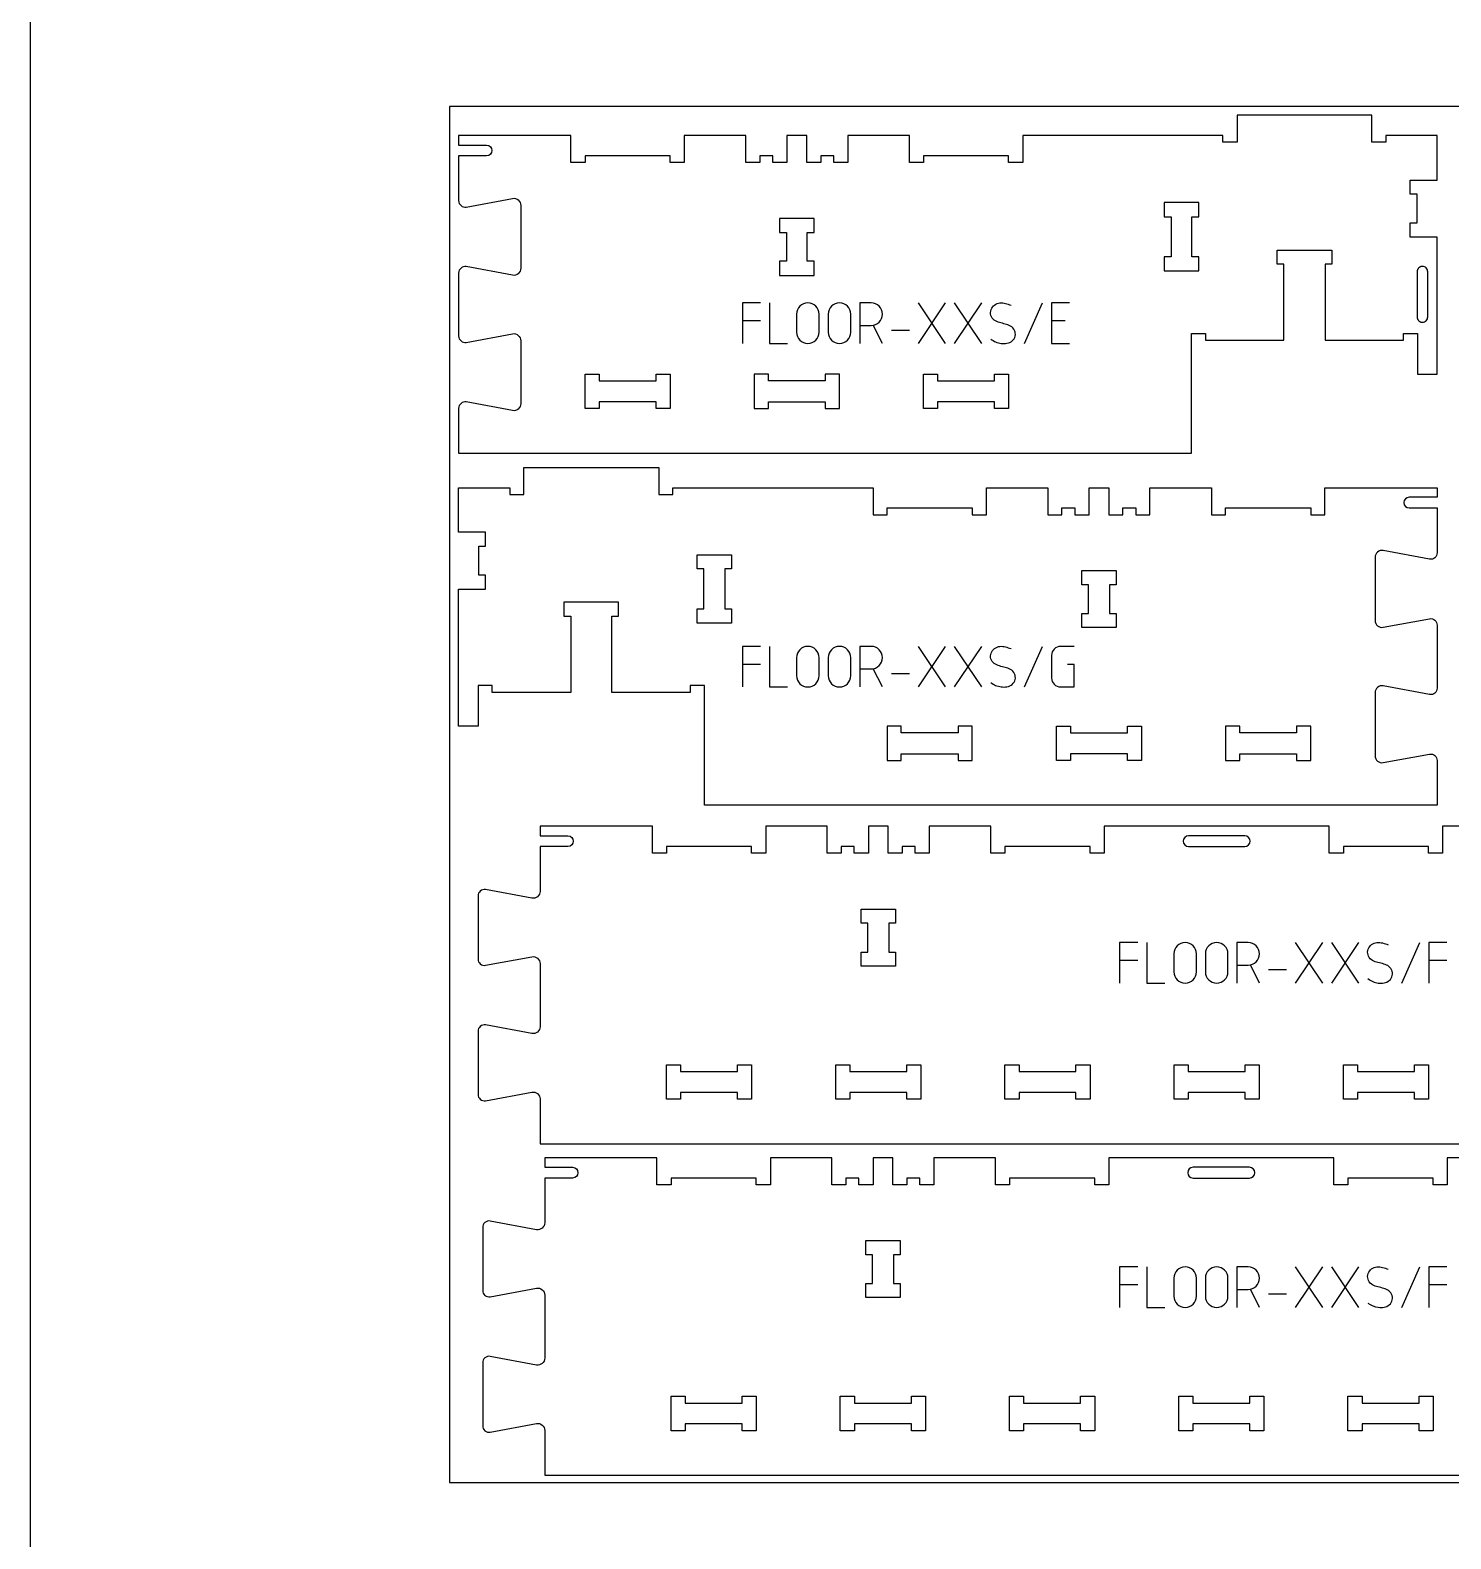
# Model space of a CAD drawing. Extents: x 0 to 12757, y 0 to 30003.
# Drawn here: x 0 to 1259, y 10626 to 11963 of the extents above; entities that cross this region are included whole.
import ezdxf

# ---------------------------------------------------------------- set-up
doc = ezdxf.new("R2010")
doc.units = 0
for name, color, linetype in [('0_SHEET_SPRUCEPLY_2440X122', 1, 'CONTINUOUS'), ('1_ANYTOOL_1MMDEEP_LABELS_S', 2, 'CONTINUOUS'), ('3_ANYTOOL_CUTTHROUGH_INSID', 4, 'CONTINUOUS'), ('4_ANYTOOL_CUTTHROUGH_OUTSI', 5, 'CONTINUOUS'), ('DONOTCUT', 7, 'CONTINUOUS')]:
    doc.layers.add(name, color=color, linetype=linetype)

msp = doc.modelspace()

# ---------------------------------------------------------------- linework, layer by layer
at = {"layer": '0_SHEET_SPRUCEPLY_2440X122'}
msp.add_lwpolyline([(371.7, 11895.6), (371.7, 10675.6), (2811.7, 10675.6), (2811.7, 11895.6)], close=True, dxfattribs=at)
at = {"layer": '1_ANYTOOL_1MMDEEP_LABELS_S', "color": 2}
for points in [[(647.4, 11721.4), (631.4, 11721.4), (631.4, 11685.4)], [(655.4, 11721.4), (655.4, 11685.4), (671.4, 11685.4)], [(811.4, 11685.4), (787.4, 11721.4)], [(787.4, 11685.4), (811.4, 11721.4)], [(843.4, 11685.4), (819.4, 11721.4)], [(819.4, 11685.4), (843.4, 11721.4)], [(881.4, 11685.4), (897.4, 11721.4)], [(921.4, 11721.4), (905.4, 11721.4), (905.4, 11685.4), (921.4, 11685.4)], [(647.4, 11705.4), (631.4, 11705.4)], [(917.4, 11705.4), (905.4, 11705.4)], [(755.4, 11685.4), (747.3, 11701.6)], [(763.4, 11697.4), (779.4, 11697.4)], [(647.4, 11416.9), (631.4, 11416.9), (631.4, 11380.9)], [(655.4, 11416.9), (655.4, 11380.9), (671.4, 11380.9)], [(811.4, 11380.9), (787.4, 11416.9)], [(787.4, 11380.9), (811.4, 11416.9)], [(843.4, 11380.9), (819.4, 11416.9)], [(819.4, 11380.9), (843.4, 11416.9)], [(881.4, 11380.9), (897.4, 11416.9)], [(647.4, 11400.9), (631.4, 11400.9)], [(755.4, 11380.9), (747.3, 11397.1)], [(763.4, 11392.9), (779.4, 11392.9)], [(981.7, 11154.3), (965.7, 11154.3), (965.7, 11118.3)], [(989.7, 11154.3), (989.7, 11118.3), (1005.7, 11118.3)], [(1121.7, 11118.3), (1145.7, 11154.3)], [(1145.7, 11118.3), (1121.7, 11154.3)], [(1153.7, 11118.3), (1177.7, 11154.3)], [(1177.7, 11118.3), (1153.7, 11154.3)], [(1215.7, 11118.3), (1231.7, 11154.3)], [(1255.7, 11154.3), (1239.7, 11154.3), (1239.7, 11118.3)], [(981.7, 11138.3), (965.7, 11138.3)], [(1089.7, 11118.3), (1081.6, 11134.5)], [(1097.7, 11130.3), (1113.7, 11130.3)], [(1255.7, 11138.3), (1239.7, 11138.3)], [(981.7, 10866.7), (965.7, 10866.7), (965.7, 10830.7)], [(989.7, 10866.7), (989.7, 10830.7), (1005.7, 10830.7)], [(1121.7, 10830.7), (1145.7, 10866.7)], [(1145.7, 10830.7), (1121.7, 10866.7)], [(1153.7, 10830.7), (1177.7, 10866.7)], [(1177.7, 10830.7), (1153.7, 10866.7)], [(1215.7, 10830.7), (1231.7, 10866.7)], [(1255.7, 10866.7), (1239.7, 10866.7), (1239.7, 10830.7)], [(981.7, 10850.7), (965.7, 10850.7)], [(1255.7, 10850.7), (1239.7, 10850.7)], [(1089.7, 10830.7), (1081.6, 10846.9)], [(1097.7, 10842.7), (1113.7, 10842.7)]]:
    msp.add_lwpolyline(points, dxfattribs=at)
for points in [[(679.4, 11695.4, 1), (699.4, 11695.4), (699.4, 11711.4, 1), (679.4, 11711.4)], [(707.4, 11695.4, 1), (727.4, 11695.4), (727.4, 11711.4, 1), (707.4, 11711.4)], [(679.4, 11390.9, 1), (699.4, 11390.9), (699.4, 11406.9, 1), (679.4, 11406.9)], [(707.4, 11390.9, 1), (727.4, 11390.9), (727.4, 11406.9, 1), (707.4, 11406.9)], [(1013.7, 11128.3, 1), (1033.7, 11128.3), (1033.7, 11144.3, 1), (1013.7, 11144.3)], [(1041.7, 11128.3, 1), (1061.7, 11128.3), (1061.7, 11144.3, 1), (1041.7, 11144.3)], [(1013.7, 10840.7, 1), (1033.7, 10840.7), (1033.7, 10856.7, 1), (1013.7, 10856.7)], [(1041.7, 10840.7, 1), (1061.7, 10840.7), (1061.7, 10856.7, 1), (1041.7, 10856.7)]]:
    msp.add_lwpolyline(points, format="xyb", close=True, dxfattribs=at)
for points in [[(735.4, 11701.4), (745.4, 11701.4, 1), (745.4, 11721.4), (735.4, 11721.4), (735.4, 11685.4)], [(851.4, 11689.4, 0.136555), (860.7, 11685.5, 0.071716), (865.8, 11685.6, 0.133522), (870.5, 11687.7, 0.344001), (872.5, 11697.1, 0.153745), (869, 11700.9, 0.071568), (864.3, 11702.7, -0.00912), (859.2, 11704, -0.090615), (854.6, 11706.1, -0.340346), (851.8, 11715.5, -0.284273), (859.5, 11721.4, -0.092596), (864.5, 11720.9, -0.017533), (869.4, 11719.4)], [(735.4, 11396.9), (745.4, 11396.9, 1), (745.4, 11416.9), (735.4, 11416.9), (735.4, 11380.9)], [(851.4, 11384.9, 0.136555), (860.7, 11381, 0.071716), (865.8, 11381.1, 0.133522), (870.5, 11383.2, 0.344001), (872.5, 11392.6, 0.153745), (869, 11396.4, 0.071568), (864.3, 11398.2, -0.00912), (859.2, 11399.5, -0.090615), (854.6, 11401.7, -0.340346), (851.8, 11411, -0.284273), (859.5, 11416.9, -0.092596), (864.5, 11416.4, -0.017533), (869.4, 11414.9)], [(925.4, 11416.9), (913.4, 11416.9, 0.414214), (905.4, 11408.9), (905.4, 11388.9, 0.414214), (913.4, 11380.9), (925.4, 11380.9), (925.4, 11400.9), (919.4, 11400.9)], [(1069.7, 11134.3), (1079.7, 11134.3, 1), (1079.7, 11154.3), (1069.7, 11154.3), (1069.7, 11118.3)], [(1185.7, 11122.3, 0.136555), (1195, 11118.4, 0.071716), (1200.1, 11118.5, 0.133522), (1204.7, 11120.7, 0.344001), (1206.8, 11130.1, 0.153745), (1203.3, 11133.8, 0.071568), (1198.6, 11135.6, -0.00912), (1193.4, 11136.9, -0.090615), (1188.8, 11139.1, -0.340346), (1186.1, 11148.5, -0.284273), (1193.7, 11154.3, -0.092596), (1198.8, 11153.9, -0.017533), (1203.7, 11152.3)], [(1069.7, 10846.7), (1079.7, 10846.7, 1), (1079.7, 10866.7), (1069.7, 10866.7), (1069.7, 10830.7)], [(1185.7, 10834.7, 0.136555), (1195, 10830.9, 0.071716), (1200.1, 10831, 0.133522), (1204.7, 10833.1, 0.344001), (1206.8, 10842.5, 0.153745), (1203.3, 10846.2, 0.071568), (1198.6, 10848, -0.00912), (1193.4, 10849.3, -0.090615), (1188.8, 10851.5, -0.340346), (1186.1, 10860.9, -0.284273), (1193.7, 10866.7, -0.092596), (1198.8, 10866.3, -0.017533), (1203.7, 10864.7)]]:
    msp.add_lwpolyline(points, format="xyb", dxfattribs=at)
at = {"layer": '3_ANYTOOL_CUTTHROUGH_INSID', "color": 4}
for points in [[(1035.8, 11762.3), (1029.8, 11762.3), (1029.8, 11797.8), (1035.8, 11797.8), (1035.8, 11810.3), (1005.3, 11810.3), (1005.3, 11797.8), (1011.3, 11797.8), (1011.3, 11762.3), (1005.3, 11762.3), (1005.3, 11749.8), (1035.8, 11749.8)], [(664.3, 11745.8), (694.8, 11745.8), (694.8, 11758.3), (688.8, 11758.3), (688.8, 11783.8), (694.8, 11783.8), (694.8, 11796.3), (664.3, 11796.3), (664.3, 11783.8), (670.3, 11783.8), (670.3, 11758.3), (664.3, 11758.3)], [(504.3, 11633.8), (504.3, 11627.8), (491.8, 11627.8), (491.8, 11658.3), (504.3, 11658.3), (504.3, 11652.3), (554.8, 11652.3), (554.8, 11658.3), (567.3, 11658.3), (567.3, 11627.8), (554.8, 11627.8), (554.8, 11633.8)], [(704.8, 11652.3), (654.3, 11652.3), (654.3, 11658.3), (641.8, 11658.3), (641.8, 11627.8), (654.3, 11627.8), (654.3, 11633.8), (704.8, 11633.8), (704.8, 11627.8), (717.3, 11627.8), (717.3, 11658.3), (704.8, 11658.3)], [(854.8, 11652.3), (854.8, 11658.3), (867.3, 11658.3), (867.3, 11627.8), (854.8, 11627.8), (854.8, 11633.8), (804.3, 11633.8), (804.3, 11627.8), (791.8, 11627.8), (791.8, 11658.3), (804.3, 11658.3), (804.3, 11652.3)], [(591.1, 11450.1), (597.1, 11450.1), (597.1, 11485.6), (591.1, 11485.6), (591.1, 11498.1), (621.6, 11498.1), (621.6, 11485.6), (615.6, 11485.6), (615.6, 11450.1), (621.6, 11450.1), (621.6, 11437.6), (591.1, 11437.6)], [(962.6, 11433.6), (932.1, 11433.6), (932.1, 11446.1), (938.1, 11446.1), (938.1, 11471.6), (932.1, 11471.6), (932.1, 11484.1), (962.6, 11484.1), (962.6, 11471.6), (956.6, 11471.6), (956.6, 11446.1), (962.6, 11446.1)], [(772.1, 11340.1), (772.1, 11346.1), (759.6, 11346.1), (759.6, 11315.6), (772.1, 11315.6), (772.1, 11321.6), (822.6, 11321.6), (822.6, 11315.6), (835.1, 11315.6), (835.1, 11346.1), (822.6, 11346.1), (822.6, 11340.1)], [(922.1, 11340.1), (972.6, 11340.1), (972.6, 11346.1), (985.1, 11346.1), (985.1, 11315.6), (972.6, 11315.6), (972.6, 11321.6), (922.1, 11321.6), (922.1, 11315.6), (909.6, 11315.6), (909.6, 11346.1), (922.1, 11346.1)], [(1072.1, 11315.6), (1072.1, 11321.6), (1122.6, 11321.6), (1122.6, 11315.6), (1135.1, 11315.6), (1135.1, 11346.1), (1122.6, 11346.1), (1122.6, 11340.1), (1072.1, 11340.1), (1072.1, 11346.1), (1059.6, 11346.1), (1059.6, 11315.6)], [(767, 11133.4), (736.5, 11133.4), (736.5, 11145.9), (742.5, 11145.9), (742.5, 11171.4), (736.5, 11171.4), (736.5, 11183.9), (767, 11183.9), (767, 11171.4), (761, 11171.4), (761, 11145.9), (767, 11145.9)], [(627, 11039.9), (627, 11045.9), (639.5, 11045.9), (639.5, 11015.4), (627, 11015.4), (627, 11021.4), (576.5, 11021.4), (576.5, 11015.4), (564, 11015.4), (564, 11045.9), (576.5, 11045.9), (576.5, 11039.9)], [(726.5, 11039.9), (777, 11039.9), (777, 11045.9), (789.5, 11045.9), (789.5, 11015.4), (777, 11015.4), (777, 11021.4), (726.5, 11021.4), (726.5, 11015.4), (714, 11015.4), (714, 11045.9), (726.5, 11045.9)], [(876.5, 11021.4), (876.5, 11015.4), (864, 11015.4), (864, 11045.9), (876.5, 11045.9), (876.5, 11039.9), (927, 11039.9), (927, 11045.9), (939.5, 11045.9), (939.5, 11015.4), (927, 11015.4), (927, 11021.4)], [(1026.5, 11039.9), (1077, 11039.9), (1077, 11045.9), (1089.5, 11045.9), (1089.5, 11015.4), (1077, 11015.4), (1077, 11021.4), (1026.5, 11021.4), (1026.5, 11015.4), (1014, 11015.4), (1014, 11045.9), (1026.5, 11045.9)], [(1176.5, 11021.4), (1176.5, 11015.4), (1164, 11015.4), (1164, 11045.9), (1176.5, 11045.9), (1176.5, 11039.9), (1227, 11039.9), (1227, 11045.9), (1239.5, 11045.9), (1239.5, 11015.4), (1227, 11015.4), (1227, 11021.4)], [(771.1, 10839.5), (740.6, 10839.5), (740.6, 10852), (746.6, 10852), (746.6, 10877.5), (740.6, 10877.5), (740.6, 10890), (771.1, 10890), (771.1, 10877.5), (765.1, 10877.5), (765.1, 10852), (771.1, 10852)], [(631.1, 10746), (631.1, 10752), (643.6, 10752), (643.6, 10721.5), (631.1, 10721.5), (631.1, 10727.5), (580.6, 10727.5), (580.6, 10721.5), (568.1, 10721.5), (568.1, 10752), (580.6, 10752), (580.6, 10746)], [(730.6, 10746), (781.1, 10746), (781.1, 10752), (793.6, 10752), (793.6, 10721.5), (781.1, 10721.5), (781.1, 10727.5), (730.6, 10727.5), (730.6, 10721.5), (718.1, 10721.5), (718.1, 10752), (730.6, 10752)], [(880.6, 10727.5), (880.6, 10721.5), (868.1, 10721.5), (868.1, 10752), (880.6, 10752), (880.6, 10746), (931.1, 10746), (931.1, 10752), (943.6, 10752), (943.6, 10721.5), (931.1, 10721.5), (931.1, 10727.5)], [(1030.6, 10746), (1081.1, 10746), (1081.1, 10752), (1093.6, 10752), (1093.6, 10721.5), (1081.1, 10721.5), (1081.1, 10727.5), (1030.6, 10727.5), (1030.6, 10721.5), (1018.1, 10721.5), (1018.1, 10752), (1030.6, 10752)], [(1180.6, 10727.5), (1180.6, 10721.5), (1168.1, 10721.5), (1168.1, 10752), (1180.6, 10752), (1180.6, 10746), (1231.1, 10746), (1231.1, 10752), (1243.6, 10752), (1243.6, 10721.5), (1231.1, 10721.5), (1231.1, 10727.5)]]:
    msp.add_lwpolyline(points, close=True, dxfattribs=at)
for points in [[(1238.8, 11749, 0.414214), (1234.1, 11753.8), (1234, 11753.8), (1233.9, 11753.8), (1233.8, 11753.7), (1233.7, 11753.7), (1233.5, 11753.7), (1233.4, 11753.7), (1233.3, 11753.7), (1233.2, 11753.7), (1233.1, 11753.7), (1233, 11753.6), (1232.9, 11753.6), (1232.8, 11753.6), (1232.7, 11753.5), (1232.6, 11753.5), (1232.4, 11753.5), (1232.3, 11753.4), (1232.2, 11753.4), (1232.1, 11753.3), (1232, 11753.3), (1231.9, 11753.2), (1231.8, 11753.2), (1231.7, 11753.1), (1231.6, 11753), (1231.5, 11753), (1231.4, 11752.9), (1231.3, 11752.8), (1231.2, 11752.8), (1231.1, 11752.7), (1231, 11752.6), (1230.9, 11752.5), (1230.8, 11752.5), (1230.7, 11752.4), (1230.6, 11752.3), (1230.6, 11752.2), (1230.5, 11752.1), (1230.4, 11752), (1230.3, 11751.9), (1230.2, 11751.8), (1230.2, 11751.7), (1230.1, 11751.6), (1230, 11751.5), (1230, 11751.4), (1229.9, 11751.3), (1229.9, 11751.2), (1229.8, 11751.1), (1229.8, 11751), (1229.7, 11750.9), (1229.7, 11750.8), (1229.6, 11750.6), (1229.6, 11750.5), (1229.5, 11750.4), (1229.5, 11750.3), (1229.5, 11750.2), (1229.5, 11750.1), (1229.4, 11750), (1229.4, 11749.9), (1229.4, 11749.8), (1229.4, 11749.7), (1229.4, 11749.5), (1229.3, 11749.4), (1229.3, 11749.3), (1229.3, 11749.2), (1229.3, 11749.1), (1229.3, 11749), (1229.3, 11709), (1229.3, 11708.9), (1229.3, 11708.8), (1229.3, 11708.7), (1229.4, 11708.6), (1229.4, 11708.5), (1229.4, 11708.4), (1229.4, 11708.3), (1229.4, 11708.1), (1229.4, 11708), (1229.5, 11707.9), (1229.5, 11707.8), (1229.5, 11707.7), (1229.6, 11707.6), (1229.6, 11707.5), (1229.6, 11707.4), (1229.7, 11707.3), (1229.7, 11707.2), (1229.8, 11707), (1229.8, 11706.9), (1229.9, 11706.8), (1229.9, 11706.7), (1230, 11706.6), (1230, 11706.5), (1230.1, 11706.4), (1230.2, 11706.3), (1230.2, 11706.2), (1230.3, 11706.1), (1230.4, 11706), (1230.5, 11705.9), (1230.6, 11705.8), (1230.6, 11705.7), (1230.7, 11705.6), (1230.8, 11705.6), (1230.9, 11705.5), (1231, 11705.4), (1231.1, 11705.3), (1231.2, 11705.2), (1231.3, 11705.2), (1231.4, 11705.1), (1231.5, 11705), (1231.6, 11705), (1231.7, 11704.9), (1231.8, 11704.8), (1231.9, 11704.8), (1232, 11704.7), (1232.1, 11704.7), (1232.2, 11704.6), (1232.3, 11704.6), (1232.4, 11704.6), (1232.6, 11704.5), (1232.7, 11704.5), (1232.8, 11704.4), (1232.9, 11704.4), (1233, 11704.4), (1233.1, 11704.4), (1233.2, 11704.3), (1233.3, 11704.3), (1233.4, 11704.3), (1233.5, 11704.3), (1233.7, 11704.3), (1233.8, 11704.3), (1233.9, 11704.3), (1234, 11704.3), (1234.1, 11704.3, 0.414214), (1238.8, 11709)], [(1076.7, 11248.9), (1026.7, 11248.9, 1), (1026.7, 11239.4), (1076.7, 11239.4, 1)], [(1080.8, 10955), (1030.8, 10955, 1), (1030.8, 10945.5), (1080.8, 10945.5, 1)]]:
    msp.add_lwpolyline(points, format="xyb", close=True, dxfattribs=at)
at = {"layer": '4_ANYTOOL_CUTTHROUGH_OUTSI', "color": 5}
for points in [[(404.6, 11861.3, -1), (404.6, 11851.8), (379.8, 11851.8), (379.8, 11812.1), (379.8, 11812.1, 0.220464), (381.9, 11807.7, 0.220352), (386.5, 11806.4), (427.6, 11814.1), (427.6, 11814.1), (427.6, 11814.1, -0.463455), (434.8, 11807.9), (434.8, 11752.1, -0.463455), (427.6, 11745.9), (427.6, 11745.9), (427.5, 11745.9), (386.5, 11753.6), (386.5, 11753.6, 0.220352), (381.9, 11752.3, 0.220464), (379.8, 11747.9), (379.8, 11692.1, 0.220464), (381.9, 11687.7, 0.220352), (386.5, 11686.4), (427.6, 11694.1), (427.6, 11694.1), (427.6, 11694.1, -0.463455), (434.8, 11687.9), (434.8, 11632.1, -0.463455), (427.6, 11625.9), (427.6, 11625.9), (427.5, 11625.9), (386.5, 11633.6), (386.5, 11633.6, 0.220352), (381.9, 11632.3, 0.220464), (379.8, 11627.9), (379.8, 11588.3), (1029.3, 11588.3), (1029.3, 11694.3), (1041.8, 11694.3), (1041.8, 11688.3), (1111.3, 11688.3), (1111.3, 11755.8), (1105.3, 11755.8), (1105.3, 11768.3), (1153.8, 11768.3), (1153.8, 11755.8), (1147.8, 11755.8), (1147.8, 11688.3), (1217.3, 11688.3), (1217.3, 11694.3), (1229.8, 11694.3), (1229.8, 11658.3), (1247.3, 11658.3), (1247.3, 11779.8), (1223.3, 11779.8), (1223.3, 11792.3), (1229.3, 11792.3), (1229.3, 11817.8), (1223.3, 11817.8), (1223.3, 11830.3), (1247.3, 11830.3), (1247.3, 11869.8), (1201.8, 11869.8), (1201.8, 11863.8), (1189.3, 11863.8), (1189.3, 11887.8), (1069.8, 11887.8), (1069.8, 11863.8), (1057.3, 11863.8), (1057.3, 11869.8), (879.8, 11869.8), (879.8, 11845.8), (867.3, 11845.8), (867.3, 11851.8), (791.8, 11851.8), (791.8, 11845.8), (779.3, 11845.8), (779.3, 11869.8), (724.8, 11869.8), (724.8, 11845.8), (712.3, 11845.8), (712.3, 11851.8), (700.8, 11851.8), (700.8, 11845.8), (688.3, 11845.8), (688.3, 11869.8), (670.8, 11869.8), (670.8, 11845.8), (658.3, 11845.8), (658.3, 11851.8), (646.8, 11851.8), (646.8, 11845.8), (634.3, 11845.8), (634.3, 11869.8), (579.8, 11869.8), (579.8, 11845.8), (567.3, 11845.8), (567.3, 11851.8), (491.8, 11851.8), (491.8, 11845.8), (479.3, 11845.8), (479.3, 11869.8), (379.8, 11869.8), (379.8, 11861.3), (404.6, 11861.3)], [(379.6, 11467.6), (403.6, 11467.6), (403.6, 11480.1), (397.6, 11480.1), (397.6, 11505.6), (403.6, 11505.6), (403.6, 11518.1), (379.6, 11518.1), (379.6, 11557.6), (425.1, 11557.6), (425.1, 11551.6), (437.6, 11551.6), (437.6, 11575.6), (557.1, 11575.6), (557.1, 11551.6), (569.6, 11551.6), (569.6, 11557.6), (747.1, 11557.6), (747.1, 11533.6), (759.6, 11533.6), (759.6, 11539.6), (835.1, 11539.6), (835.1, 11533.6), (847.6, 11533.6), (847.6, 11557.6), (902.1, 11557.6), (902.1, 11533.6), (914.6, 11533.6), (914.6, 11539.6), (926.1, 11539.6), (926.1, 11533.6), (938.6, 11533.6), (938.6, 11557.6), (956.1, 11557.6), (956.1, 11533.6), (968.6, 11533.6), (968.6, 11539.6), (980.1, 11539.6), (980.1, 11533.6), (992.6, 11533.6), (992.6, 11557.6), (1047.1, 11557.6), (1047.1, 11533.6), (1059.6, 11533.6), (1059.6, 11539.6), (1135.1, 11539.6), (1135.1, 11533.6), (1147.6, 11533.6), (1147.6, 11557.6), (1247.1, 11557.6), (1247.1, 11549.1), (1222.4, 11549.1), (1222.4, 11549.1, 1), (1222.4, 11539.6), (1247.1, 11539.6), (1247.1, 11499.9), (1247.1, 11499.9, -0.220464), (1245.1, 11495.5, -0.220352), (1240.4, 11494.2), (1199.4, 11501.9), (1199.4, 11501.9), (1199.4, 11501.9, 0.463455), (1192.1, 11495.8), (1192.1, 11439.9, 0.463455), (1199.4, 11433.8), (1199.4, 11433.8), (1199.4, 11433.8), (1240.4, 11441.4), (1240.4, 11441.4, -0.220352), (1245.1, 11440.1, -0.220464), (1247.1, 11435.8), (1247.1, 11379.9, -0.220464), (1245.1, 11375.5, -0.220352), (1240.4, 11374.2), (1199.4, 11381.9), (1199.4, 11381.9), (1199.4, 11381.9, 0.463455), (1192.1, 11375.8), (1192.1, 11319.9, 0.463455), (1199.4, 11313.8), (1199.4, 11313.8), (1199.4, 11313.8), (1240.4, 11321.4), (1240.4, 11321.4, -0.220352), (1245.1, 11320.1, -0.220464), (1247.1, 11315.8), (1247.1, 11276.1), (597.6, 11276.1), (597.6, 11382.1), (585.1, 11382.1), (585.1, 11376.1), (515.6, 11376.1), (515.6, 11443.6), (521.6, 11443.6), (521.6, 11456.1), (473.1, 11456.1), (473.1, 11443.6), (479.1, 11443.6), (479.1, 11376.1), (409.6, 11376.1), (409.6, 11382.1), (397.1, 11382.1), (397.1, 11346.1), (379.6, 11346.1), (379.6, 11467.6)]]:
    msp.add_lwpolyline(points, format="xyb", close=True, dxfattribs=at)
for points in [[(1306.5, 11257.4), (1252, 11257.4), (1252, 11233.4), (1239.5, 11233.4), (1239.5, 11239.4), (1164, 11239.4), (1164, 11233.4), (1151.5, 11233.4), (1151.5, 11257.4), (952, 11257.4), (952, 11233.4), (939.5, 11233.4), (939.5, 11239.4), (864, 11239.4), (864, 11233.4), (851.5, 11233.4), (851.5, 11257.4), (797, 11257.4), (797, 11233.4), (784.5, 11233.4), (784.5, 11239.4), (773, 11239.4), (773, 11233.4), (760.5, 11233.4), (760.5, 11257.4), (743, 11257.4), (743, 11233.4), (730.5, 11233.4), (730.5, 11239.4), (719, 11239.4), (719, 11239.4), (719, 11233.4), (706.5, 11233.4), (706.5, 11257.4), (652, 11257.4), (652, 11233.4), (639.5, 11233.4), (639.5, 11239.4), (564, 11239.4), (564, 11233.4), (551.5, 11233.4), (551.5, 11257.4), (452, 11257.4), (452, 11248.9), (476.7, 11248.9), (476.7, 11248.9, -1), (476.7, 11239.4), (452, 11239.4), (452, 11199.7), (452, 11199.7, -0.463455), (444.7, 11193.6), (444.7, 11193.6), (444.7, 11193.6), (444.7, 11193.6), (403.7, 11201.2, 0.220352), (399, 11200, 0.220464), (397, 11195.6), (397, 11139.7, 0.220464), (399, 11135.3, 0.220352), (403.7, 11134.1), (444.7, 11141.7), (444.7, 11141.7), (444.7, 11141.7), (444.7, 11141.7, -0.463455), (452, 11135.6), (452, 11079.7, -0.463455), (444.7, 11073.6), (444.7, 11073.6), (444.7, 11073.6), (444.7, 11073.6), (403.7, 11081.2, 0.220352), (399, 11080, 0.220464), (397, 11075.6), (397, 11019.7, 0.220464), (399, 11015.3, 0.220352), (403.7, 11014.1), (444.7, 11021.7), (444.7, 11021.7), (444.7, 11021.7), (444.7, 11021.7, -0.463455), (452, 11015.6), (452, 10975.9), (2251.5, 10975.9)], [(1310.6, 10963.5), (1256.1, 10963.5), (1256.1, 10939.5), (1243.6, 10939.5), (1243.6, 10945.5), (1168.1, 10945.5), (1168.1, 10939.5), (1155.6, 10939.5), (1155.6, 10963.5), (956.1, 10963.5), (956.1, 10939.5), (943.6, 10939.5), (943.6, 10945.5), (868.1, 10945.5), (868.1, 10939.5), (855.6, 10939.5), (855.6, 10963.5), (801.1, 10963.5), (801.1, 10939.5), (788.6, 10939.5), (788.6, 10945.5), (777.1, 10945.5), (777.1, 10939.5), (764.6, 10939.5), (764.6, 10963.5), (747.1, 10963.5), (747.1, 10939.5), (734.6, 10939.5), (734.6, 10945.5), (723.1, 10945.5), (723.1, 10945.5), (723.1, 10939.5), (710.6, 10939.5), (710.6, 10963.5), (656.1, 10963.5), (656.1, 10939.5), (643.6, 10939.5), (643.6, 10945.5), (568.1, 10945.5), (568.1, 10939.5), (555.6, 10939.5), (555.6, 10963.5), (456.1, 10963.5), (456.1, 10955), (480.8, 10955), (480.8, 10955, -1), (480.8, 10945.5), (456.1, 10945.5), (456.1, 10905.9), (456.1, 10905.9, -0.463455), (448.8, 10899.7), (448.8, 10899.7), (448.8, 10899.7), (448.8, 10899.7), (407.8, 10907.4, 0.220352), (403.1, 10906.1, 0.220464), (401.1, 10901.7), (401.1, 10845.9, 0.220464), (403.1, 10841.5, 0.220352), (407.8, 10840.2), (448.8, 10847.9), (448.8, 10847.9), (448.8, 10847.9), (448.8, 10847.9, -0.463455), (456.1, 10841.7), (456.1, 10785.9, -0.463455), (448.8, 10779.7), (448.8, 10779.7), (448.8, 10779.7), (448.8, 10779.7), (407.8, 10787.4, 0.220352), (403.1, 10786.1, 0.220464), (401.1, 10781.7), (401.1, 10725.9, 0.220464), (403.1, 10721.5, 0.220352), (407.8, 10720.2), (448.8, 10727.9), (448.8, 10727.9), (448.8, 10727.9), (448.8, 10727.9, -0.463455), (456.1, 10721.7), (456.1, 10682), (2255.6, 10682)]]:
    msp.add_lwpolyline(points, format="xyb", dxfattribs=at)
at = {"layer": 'DONOTCUT'}
msp.add_lwpolyline([(0, 0), (3183.4, 0), (3183.4, 13863.5), (0, 13863.5)], close=True, dxfattribs=at)

doc.saveas('drawing.dxf')
